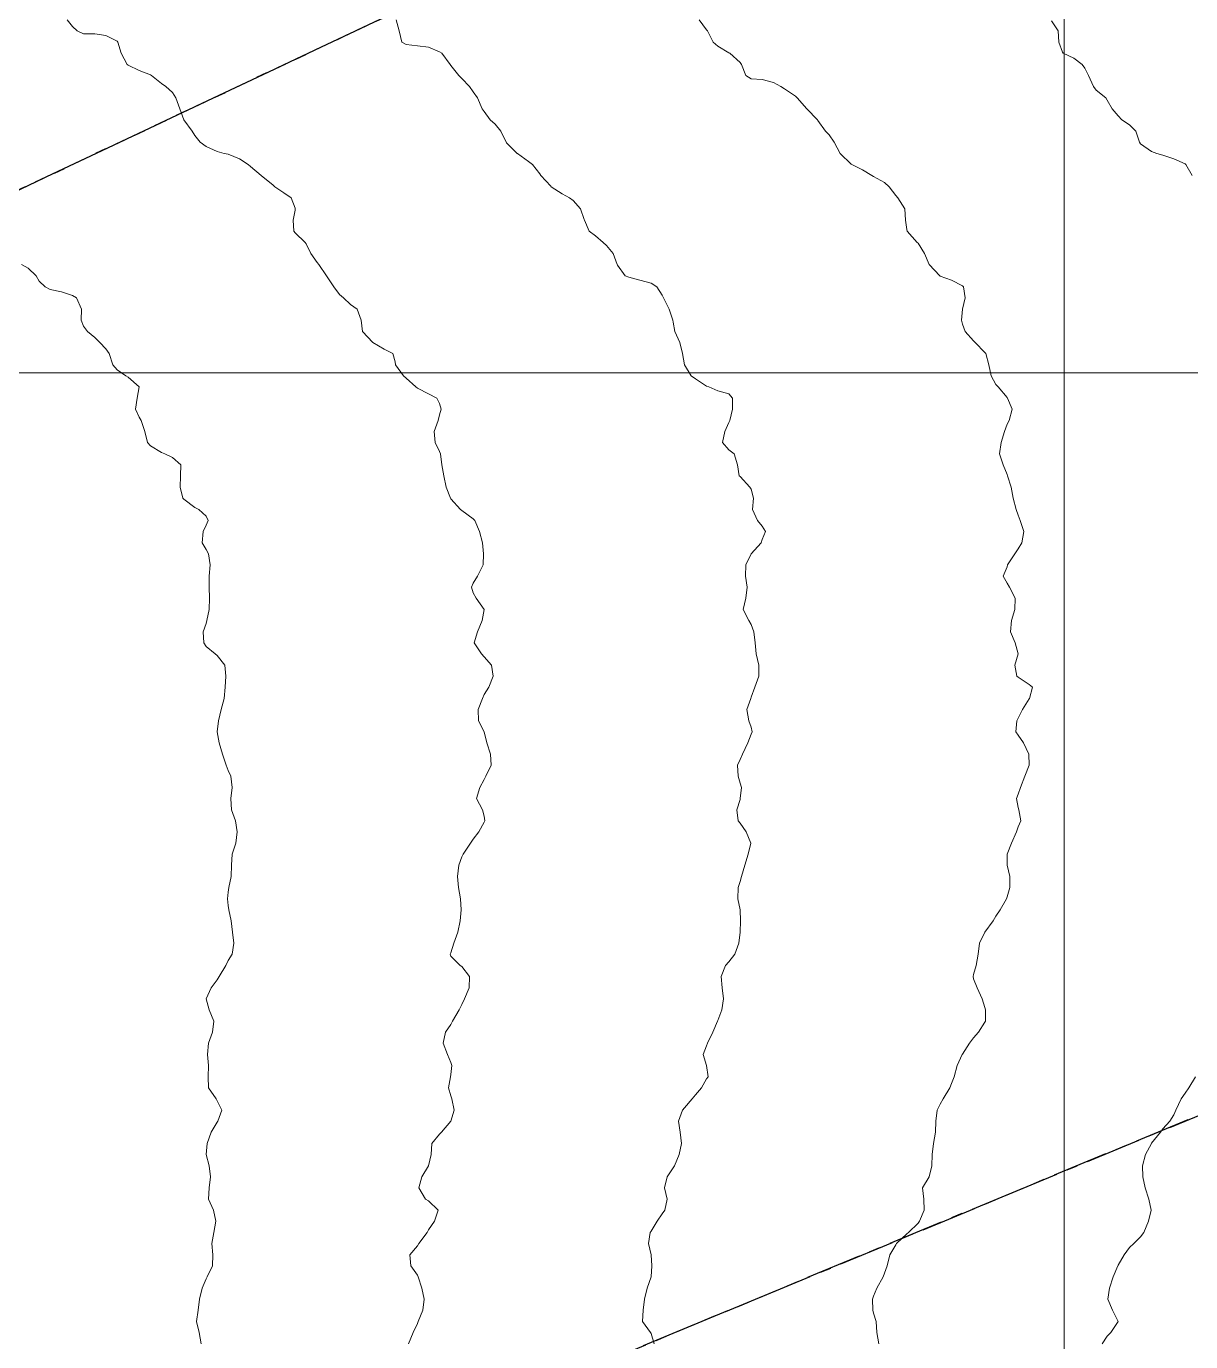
# Model space of a CAD drawing. Header units: centimetres. Extents: x 0 to 642158, y -847 to 649707.
# Drawn here: x 617520.2 to 617572.5, y 621243.8 to 621303 of the extents above; entities that cross this region are included whole.
import ezdxf

# ---------------------------------------------------------------- set-up
doc = ezdxf.new("R2010")
doc.units = ezdxf.units.CM
doc.header["$MEASUREMENT"] = 0
doc.linetypes.add('CENTERX2', pattern=[4, 2.5, -0.5, 0.5, -0.5])
doc.layers.add('MEV_grille', color=254, linetype='Continuous', lineweight=9)
doc.layers.add('WAL_topographie 0.5', color=253, linetype='Continuous', lineweight=20)
doc.layers.add('SPW_parcellaire cadastral', color=7, linetype='CENTERX2', lineweight=25, true_color=0xff0542)

# ---------------------------------------------------------------- blocks, each defined once
blk = doc.blocks.new('*U114')
at = {"layer": 'MEV_grille', "transparency": 33554687}
blk.add_lwpolyline([(-1338.461, 0), (1338.461, 0)], dxfattribs=at)
blk = doc.blocks.new('*U115')
at = {"layer": 'MEV_grille', "color": 0, "linetype": 'ByBlock', "lineweight": -2, "transparency": 16777216}
blk.add_blockref('*U114', (0, -1100), dxfattribs=at)
blk = doc.blocks.new('*U112')
at = {"layer": 'MEV_grille', "transparency": 33554687}
blk.add_lwpolyline([(0, 1825.476), (0, -1825.476)], dxfattribs=at)
blk = doc.blocks.new('*U113')
at = {"layer": 'MEV_grille', "color": 0, "linetype": 'ByBlock', "lineweight": -2, "transparency": 16777216}
blk.add_blockref('*U112', (2200, 0), dxfattribs=at)

msp = doc.modelspace()

# ---------------------------------------------------------------- linework, layer by layer
at = {"layer": 'SPW_parcellaire cadastral'}
for points in [[(617541.325, 621322.196), (617653.06, 621358.485), (617500.634, 621286.546), (617480.305, 621276.783), (617455.289, 621264.671), (617450.637, 621277.924), (617448.942, 621281.775), (617493.171, 621301.183), (617490.982, 621306.173), (617503.194, 621309.834), (617541.325, 621322.196)], [(617523.535, 621233.548), (617500.634, 621286.546), (617653.06, 621358.485), (617709.084, 621310.513), (617523.535, 621233.548)], [(617538.237, 621199.46), (617523.535, 621233.548), (617709.084, 621310.513), (617738.728, 621285.375), (617704.99, 621267.706), (617658.466, 621243.386), (617592.196, 621217.455), (617538.237, 621199.46)]]:
    msp.add_lwpolyline(points, dxfattribs=at)
at = {"layer": 'WAL_topographie 0.5'}
for points in [[(617522.013, 621303.25), (617522.25, 621302.95), (617522.464, 621302.75), (617522.75, 621302.629), (617523.25, 621302.623), (617523.75, 621302.552), (617524.25, 621302.286), (617524.293, 621302.25), (617524.433, 621301.75), (617524.708, 621301.25), (617524.75, 621301.217), (617525.25, 621300.98), (617525.75, 621300.773), (617525.794, 621300.75), (617526.25, 621300.388), (617526.45, 621300.25), (617526.75, 621299.989), (617526.887, 621299.75), (617527.067, 621299.25), (617527.25, 621298.75), (617527.25, 621298.75), (617527.621, 621298.25), (617527.75, 621298.045), (617527.991, 621297.75), (617528.25, 621297.561), (617528.75, 621297.335), (617529.068, 621297.25), (617529.25, 621297.206), (617529.75, 621297.011), (617530.146, 621296.75), (617530.25, 621296.656), (617530.731, 621296.25), (617530.75, 621296.233), (617531.25, 621295.841), (617531.336, 621295.75), (617531.75, 621295.476), (617532.074, 621295.25), (617532.25, 621294.786), (617532.26, 621294.75), (617532.25, 621294.7), (617532.163, 621294.25), (617532.203, 621293.75), (617532.25, 621293.685), (617532.7, 621293.25), (617532.75, 621293.182), (617532.966, 621292.75), (617533.25, 621292.347), (617533.321, 621292.25), (617533.672, 621291.75), (617533.75, 621291.615), (617534, 621291.25), (617534.25, 621290.911), (617534.423, 621290.75), (617534.75, 621290.457), (617535.036, 621290.25), (617535.219, 621289.75), (617535.25, 621289.5), (617535.288, 621289.25), (617535.75, 621288.75), (617535.75, 621288.75), (617536.25, 621288.444), (617536.65, 621288.25), (617536.75, 621287.875), (617536.771, 621287.75), (617537.12, 621287.25), (617537.25, 621287.15), (617537.687, 621286.75), (617537.75, 621286.702), (617538.25, 621286.444), (617538.625, 621286.25), (617538.75, 621286), (617538.821, 621285.75), (617538.75, 621285.5), (617538.681, 621285.25), (617538.5, 621284.75), (617538.556, 621284.25), (617538.75, 621283.85), (617538.787, 621283.75), (617538.852, 621283.25), (617538.936, 621282.75), (617539.046, 621282.25), (617539.235, 621281.75), (617539.25, 621281.726), (617539.685, 621281.25), (617539.75, 621281.192), (617540.25, 621280.83), (617540.33, 621280.75), (617540.538, 621280.25), (617540.679, 621279.75), (617540.726, 621279.25), (617540.699, 621278.75), (617540.446, 621278.25), (617540.25, 621277.927), (617540.18, 621277.75), (617540.25, 621277.5), (617540.386, 621277.25), (617540.75, 621276.75), (617540.75, 621276.75), (617540.75, 621276.75), (617540.657, 621276.25), (617540.454, 621275.75), (617540.302, 621275.25), (617540.625, 621274.75), (617540.75, 621274.625), (617541.076, 621274.25), (617541.159, 621273.75), (617540.954, 621273.25), (617540.75, 621272.929), (617540.674, 621272.75), (617540.484, 621272.25), (617540.5, 621271.75), (617540.75, 621271.25), (617540.75, 621271.25), (617540.875, 621270.75), (617541.038, 621270.25), (617541.064, 621269.75), (617540.831, 621269.25), (617540.75, 621269.113), (617540.55, 621268.75), (617540.4, 621268.25), (617540.676, 621267.75), (617540.75, 621267.464), (617540.788, 621267.25), (617540.75, 621267.192), (617540.51, 621266.75), (617540.25, 621266.421), (617540.132, 621266.25), (617539.804, 621265.75), (617539.75, 621265.625), (617539.607, 621265.25), (617539.556, 621264.75), (617539.592, 621264.25), (617539.681, 621263.75), (617539.723, 621263.25), (617539.679, 621262.75), (617539.573, 621262.25), (617539.391, 621261.75), (617539.25, 621261.317), (617539.218, 621261.25), (617539.25, 621261.173), (617539.673, 621260.75), (617539.75, 621260.706), (617540.089, 621260.25), (617540.074, 621259.75), (617539.867, 621259.25), (617539.75, 621259), (617539.633, 621258.75), (617539.328, 621258.25), (617539.25, 621258.098), (617539.015, 621257.75), (617538.906, 621257.25), (617539.099, 621256.75), (617539.25, 621256.393), (617539.294, 621256.25), (617539.25, 621255.85), (617539.234, 621255.75), (617539.142, 621255.25), (617539.25, 621254.886), (617539.293, 621254.75), (617539.397, 621254.25), (617539.25, 621253.75), (617539.25, 621253.75), (617538.83, 621253.25), (617538.75, 621253.17), (617538.4, 621252.75), (617538.368, 621252.25), (617538.25, 621251.75), (617538.25, 621251.75), (617537.944, 621251.25), (617537.817, 621250.75), (617538.111, 621250.25), (617538.25, 621250.169), (617538.683, 621249.75), (617538.517, 621249.25), (617538.25, 621248.862), (617538.188, 621248.75), (617537.809, 621248.25), (617537.75, 621248.153), (617537.405, 621247.75), (617537.456, 621247.25), (617537.75, 621246.833), (617537.792, 621246.75), (617537.952, 621246.25), (617538.061, 621245.75), (617537.989, 621245.25), (617537.789, 621244.75), (617537.75, 621244.65), (617537.56, 621244.25), (617537.355, 621243.75)], [(617536.792, 621303.25), (617536.936, 621302.75), (617537.05, 621302.25), (617537.25, 621302.139), (617537.75, 621302.083), (617538.25, 621302.028), (617538.75, 621301.819), (617538.845, 621301.75), (617539.216, 621301.25), (617539.25, 621301.192), (617539.609, 621300.75), (617539.75, 621300.618), (617540.088, 621300.25), (617540.25, 621300.01), (617540.453, 621299.75), (617540.659, 621299.25), (617540.75, 621299.125), (617541.023, 621298.75), (617541.25, 621298.558), (617541.505, 621298.25), (617541.738, 621297.75), (617541.75, 621297.727), (617542.227, 621297.25), (617542.25, 621297.239), (617542.75, 621296.882), (617542.93, 621296.75), (617543.25, 621296.329), (617543.304, 621296.25), (617543.75, 621295.769), (617543.765, 621295.75), (617544.25, 621295.427), (617544.583, 621295.25), (617544.75, 621295.132), (617545.087, 621294.75), (617545.25, 621294.283), (617545.262, 621294.25), (617545.476, 621293.75), (617545.75, 621293.537), (617546.099, 621293.25), (617546.25, 621293.103), (617546.543, 621292.75), (617546.736, 621292.25), (617546.75, 621292.217), (617547.083, 621291.75), (617547.25, 621291.681), (617547.75, 621291.557), (617548.25, 621291.417), (617548.508, 621291.25), (617548.75, 621290.869), (617548.811, 621290.75), (617549.062, 621290.25), (617549.237, 621289.75), (617549.25, 621289.667), (617549.324, 621289.25), (617549.547, 621288.75), (617549.667, 621288.25), (617549.75, 621287.75), (617549.75, 621287.75), (617550.054, 621287.25), (617550.25, 621287.122), (617550.75, 621286.791), (617550.844, 621286.75), (617551.25, 621286.569), (617551.75, 621286.444), (617551.912, 621286.25), (617551.909, 621285.75), (617551.786, 621285.25), (617551.75, 621285.156), (617551.564, 621284.75), (617551.47, 621284.25), (617551.75, 621283.917), (617551.984, 621283.75), (617552.132, 621283.25), (617552.212, 621282.75), (617552.25, 621282.722), (617552.697, 621282.25), (617552.75, 621282.15), (617552.855, 621281.75), (617552.815, 621281.25), (617553.04, 621280.75), (617553.25, 621280.5), (617553.393, 621280.25), (617553.25, 621279.887), (617553.194, 621279.75), (617552.75, 621279.25), (617552.75, 621279.25), (617552.505, 621278.75), (617552.49, 621278.25), (617552.571, 621277.75), (617552.506, 621277.25), (617552.395, 621276.75), (617552.639, 621276.25), (617552.75, 621276.073), (617552.872, 621275.75), (617552.929, 621275.25), (617552.971, 621274.75), (617553.089, 621274.25), (617553.089, 621273.75), (617552.921, 621273.25), (617552.75, 621272.809), (617552.729, 621272.75), (617552.556, 621272.25), (617552.65, 621271.75), (617552.75, 621271.464), (617552.79, 621271.25), (617552.75, 621271.15), (617552.607, 621270.75), (617552.356, 621270.25), (617552.25, 621270.012), (617552.142, 621269.75), (617552.163, 621269.25), (617552.25, 621268.942), (617552.313, 621268.75), (617552.262, 621268.25), (617552.25, 621268.212), (617552.1, 621267.75), (617552.167, 621267.25), (617552.25, 621267.141), (617552.523, 621266.75), (617552.735, 621266.25), (617552.613, 621265.75), (617552.464, 621265.25), (617552.323, 621264.75), (617552.25, 621264.519), (617552.162, 621264.25), (617552.15, 621263.75), (617552.25, 621263.25), (617552.25, 621263.25), (617552.275, 621262.75), (617552.25, 621262.25), (617552.25, 621262.25), (617552.196, 621261.75), (617552.019, 621261.25), (617551.75, 621260.917), (617551.604, 621260.75), (617551.398, 621260.25), (617551.441, 621259.75), (617551.512, 621259.25), (617551.431, 621258.75), (617551.25, 621258.278), (617551.24, 621258.25), (617551.029, 621257.75), (617550.788, 621257.25), (617550.75, 621257.135), (617550.589, 621256.75), (617550.75, 621256.25), (617550.75, 621256.25), (617550.824, 621255.75), (617550.75, 621255.65), (617550.521, 621255.25), (617550.25, 621254.933), (617550.101, 621254.75), (617549.75, 621254.356), (617549.671, 621254.25), (617549.485, 621253.75), (617549.567, 621253.25), (617549.622, 621252.75), (617549.509, 621252.25), (617549.303, 621251.75), (617549.25, 621251.65), (617548.977, 621251.25), (617548.85, 621250.75), (617548.98, 621250.25), (617548.875, 621249.75), (617548.75, 621249.579), (617548.533, 621249.25), (617548.25, 621248.809), (617548.21, 621248.75), (617548.136, 621248.25), (617548.25, 621247.75), (617548.25, 621247.75), (617548.287, 621247.25), (617548.25, 621246.75), (617548.25, 621246.75), (617548.071, 621246.25), (617547.956, 621245.75), (617547.891, 621245.25), (617547.87, 621244.75), (617548.222, 621244.25), (617548.25, 621244.208), (617548.395, 621243.75)], [(617550.41, 621303.25), (617550.75, 621302.806), (617550.786, 621302.75), (617551.05, 621302.25), (617551.25, 621302.07), (617551.75, 621301.772), (617551.79, 621301.75), (617552.25, 621301.339), (617552.324, 621301.25), (617552.51, 621300.75), (617552.75, 621300.604), (617553.25, 621300.569), (617553.75, 621300.431), (617554.09, 621300.25), (617554.25, 621300.155), (617554.75, 621299.814), (617554.819, 621299.75), (617555.25, 621299.25), (617555.25, 621299.25), (617555.731, 621298.75), (617555.75, 621298.724), (617556.096, 621298.25), (617556.25, 621298.076), (617556.477, 621297.75), (617556.75, 621297.25), (617556.75, 621297.25), (617557.25, 621296.765), (617557.271, 621296.75), (617557.75, 621296.505), (617558.179, 621296.25), (617558.25, 621296.212), (617558.75, 621295.935), (617558.957, 621295.75), (617559.25, 621295.363), (617559.347, 621295.25), (617559.664, 621294.75), (617559.684, 621294.25), (617559.75, 621293.833), (617559.765, 621293.75), (617560.214, 621293.25), (617560.25, 621293.208), (617560.539, 621292.75), (617560.75, 621292.25), (617560.75, 621292.25), (617561.231, 621291.75), (617561.25, 621291.736), (617561.75, 621291.55), (617562.25, 621291.302), (617562.294, 621291.25), (617562.369, 621290.75), (617562.25, 621290.25), (617562.25, 621290.25), (617562.204, 621289.75), (617562.25, 621289.568), (617562.367, 621289.25), (617562.75, 621288.824), (617562.821, 621288.75), (617563.25, 621288.306), (617563.295, 621288.25), (617563.435, 621287.75), (617563.536, 621287.25), (617563.75, 621286.861), (617563.85, 621286.75), (617564.25, 621286.27), (617564.274, 621286.25), (617564.481, 621285.75), (617564.345, 621285.25), (617564.25, 621285.075), (617564.143, 621284.75), (617563.987, 621284.25), (617563.912, 621283.75), (617564.079, 621283.25), (617564.25, 621282.817), (617564.278, 621282.75), (617564.438, 621282.25), (617564.524, 621281.75), (617564.659, 621281.25), (617564.75, 621280.983), (617564.84, 621280.75), (617565.006, 621280.25), (617564.922, 621279.75), (617564.75, 621279.474), (617564.606, 621279.25), (617564.27, 621278.75), (617564.25, 621278.667), (617564.083, 621278.25), (617564.25, 621277.938), (617564.357, 621277.75), (617564.614, 621277.25), (617564.596, 621276.75), (617564.452, 621276.25), (617564.408, 621275.75), (617564.618, 621275.25), (617564.75, 621274.75), (617564.75, 621274.75), (617564.75, 621274.75), (617564.597, 621274.25), (617564.685, 621273.75), (617564.75, 621273.708), (617565.25, 621273.383), (617565.388, 621273.25), (617565.261, 621272.75), (617565.25, 621272.735), (617564.942, 621272.25), (617564.75, 621271.865), (617564.685, 621271.75), (617564.647, 621271.25), (617564.75, 621271.1), (617564.991, 621270.75), (617565.232, 621270.25), (617565.25, 621269.751), (617565.25, 621269.75), (617565.25, 621269.75), (617565.054, 621269.25), (617564.857, 621268.75), (617564.75, 621268.45), (617564.67, 621268.25), (617564.75, 621267.85), (617564.774, 621267.75), (617564.865, 621267.25), (617564.75, 621266.977), (617564.683, 621266.75), (617564.455, 621266.25), (617564.25, 621265.75), (617564.25, 621265.25), (617564.372, 621264.75), (617564.381, 621264.25), (617564.25, 621263.827), (617564.227, 621263.75), (617563.935, 621263.25), (617563.75, 621262.967), (617563.625, 621262.75), (617563.25, 621262.25), (617563.25, 621262.25), (617563.017, 621261.75), (617562.954, 621261.25), (617562.864, 621260.75), (617562.75, 621260.35), (617562.723, 621260.25), (617562.75, 621260.15), (617562.91, 621259.75), (617563.137, 621259.25), (617563.25, 621258.861), (617563.276, 621258.75), (617563.286, 621258.25), (617563.25, 621258.2), (617562.969, 621257.75), (617562.75, 621257.494), (617562.558, 621257.25), (617562.25, 621256.765), (617562.237, 621256.75), (617562.008, 621256.25), (617561.875, 621255.75), (617561.75, 621255.45), (617561.685, 621255.25), (617561.38, 621254.75), (617561.25, 621254.51), (617561.117, 621254.25), (617561.05, 621253.75), (617561.037, 621253.25), (617560.945, 621252.75), (617560.884, 621252.25), (617560.872, 621251.75), (617560.75, 621251.25), (617560.75, 621251.25), (617560.458, 621250.75), (617560.509, 621250.25), (617560.528, 621249.75), (617560.313, 621249.25), (617560.25, 621249.161), (617559.82, 621248.75), (617559.75, 621248.694), (617559.288, 621248.25), (617559.25, 621248.189), (617558.976, 621247.75), (617558.866, 621247.25), (617558.75, 621246.917), (617558.679, 621246.75), (617558.396, 621246.25), (617558.25, 621245.882), (617558.204, 621245.75), (617558.215, 621245.25), (617558.25, 621245.125), (617558.365, 621244.75), (617558.397, 621244.25), (617558.493, 621243.75)], [(617566.25, 621303.208), (617566.547, 621302.75), (617566.578, 621302.25), (617566.75, 621301.792), (617566.773, 621301.75), (617567.25, 621301.527), (617567.632, 621301.25), (617567.75, 621301.083), (617567.913, 621300.75), (617568.135, 621300.25), (617568.25, 621300.095), (617568.685, 621299.75), (617568.75, 621299.643), (617568.979, 621299.25), (617569.25, 621298.94), (617569.417, 621298.75), (617569.75, 621298.539), (617570.047, 621298.25), (617570.202, 621297.75), (617570.25, 621297.681), (617570.75, 621297.327), (617570.981, 621297.25), (617571.25, 621297.174), (617571.75, 621297), (617572.25, 621296.774), (617572.29, 621296.75), (617572.571, 621296.25)], [(617519.95, 621292.25), (617520.25, 621292.095), (617520.62, 621291.75), (617520.75, 621291.509), (617521.028, 621291.25), (617521.25, 621291.132), (617521.75, 621291.033), (617522.25, 621290.864), (617522.436, 621290.75), (617522.652, 621290.25), (617522.641, 621289.75), (617522.75, 621289.487), (617522.917, 621289.25), (617523.25, 621288.969), (617523.483, 621288.75), (617523.75, 621288.464), (617523.9, 621288.25), (617524.064, 621287.75), (617524.25, 621287.526), (617524.65, 621287.25), (617524.75, 621287.189), (617525.25, 621286.75), (617525.25, 621286.75), (617525.25, 621286.75), (617525.15, 621286.25), (617525.075, 621285.75), (617525.25, 621285.4), (617525.333, 621285.25), (617525.494, 621284.75), (617525.618, 621284.25), (617525.75, 621284.111), (617526.25, 621283.808), (617526.406, 621283.75), (617526.75, 621283.583), (617527.117, 621283.25), (617527.107, 621282.75), (617527.087, 621282.25), (617527.207, 621281.75), (617527.25, 621281.707), (617527.75, 621281.333), (617527.924, 621281.25), (617528.25, 621280.938), (617528.35, 621280.75), (617528.25, 621280.536), (617528.117, 621280.25), (617528.074, 621279.75), (617528.25, 621279.44), (617528.361, 621279.25), (617528.444, 621278.75), (617528.393, 621278.25), (617528.389, 621277.75), (617528.41, 621277.25), (617528.398, 621276.75), (617528.288, 621276.25), (617528.25, 621276.125), (617528.121, 621275.75), (617528.153, 621275.25), (617528.25, 621275.083), (617528.662, 621274.75), (617528.75, 621274.678), (617529.096, 621274.25), (617529.139, 621273.75), (617529.114, 621273.25), (617529.073, 621272.75), (617528.938, 621272.25), (617528.808, 621271.75), (617528.75, 621271.25), (617528.84, 621270.75), (617528.994, 621270.25), (617529.155, 621269.75), (617529.25, 621269.516), (617529.371, 621269.25), (617529.424, 621268.75), (617529.366, 621268.25), (617529.391, 621267.75), (617529.579, 621267.25), (617529.648, 621266.75), (617529.59, 621266.25), (617529.427, 621265.75), (617529.392, 621265.25), (617529.377, 621264.75), (617529.27, 621264.25), (617529.25, 621264.05), (617529.214, 621263.75), (617529.25, 621263.45), (617529.275, 621263.25), (617529.383, 621262.75), (617529.44, 621262.25), (617529.5, 621261.75), (617529.421, 621261.25), (617529.25, 621260.979), (617529.142, 621260.75), (617528.839, 621260.25), (617528.75, 621260.105), (617528.48, 621259.75), (617528.262, 621259.25), (617528.399, 621258.75), (617528.597, 621258.25), (617528.534, 621257.75), (617528.36, 621257.25), (617528.313, 621256.75), (617528.36, 621256.25), (617528.343, 621255.75), (617528.36, 621255.25), (617528.699, 621254.75), (617528.75, 621254.667), (617528.958, 621254.25), (617528.778, 621253.75), (617528.75, 621253.706), (617528.483, 621253.25), (617528.3, 621252.75), (617528.263, 621252.25), (617528.385, 621251.75), (617528.446, 621251.25), (617528.39, 621250.75), (617528.365, 621250.25), (617528.583, 621249.75), (617528.693, 621249.25), (617528.602, 621248.75), (617528.51, 621248.25), (617528.55, 621247.75), (617528.543, 621247.25), (617528.303, 621246.75), (617528.25, 621246.657), (617528.078, 621246.25), (617527.964, 621245.75), (617527.891, 621245.25), (617527.827, 621244.75), (617527.946, 621244.25), (617528.031, 621243.75)], [(617572.72, 621255.75), (617572.42, 621255.25), (617572.25, 621255.007), (617572.077, 621254.75), (617571.841, 621254.25), (617571.75, 621254.039), (617571.567, 621253.75), (617571.25, 621253.411), (617571.143, 621253.25), (617570.75, 621252.765), (617570.74, 621252.75), (617570.472, 621252.25), (617570.338, 621251.75), (617570.356, 621251.25), (617570.46, 621250.75), (617570.631, 621250.25), (617570.735, 621249.75), (617570.611, 621249.25), (617570.393, 621248.75), (617570.25, 621248.556), (617569.953, 621248.25), (617569.75, 621248.079), (617569.514, 621247.75), (617569.25, 621247.283), (617569.232, 621247.25), (617569.027, 621246.75), (617568.86, 621246.25), (617568.788, 621245.75), (617568.992, 621245.25), (617569.25, 621244.75), (617569.25, 621244.75), (617569.25, 621244.75), (617568.912, 621244.25), (617568.75, 621244.083), (617568.519, 621243.75)]]:
    msp.add_lwpolyline(points, dxfattribs=at)

# ---------------------------------------------------------------- block references
at = {"layer": 'MEV_grille', "transparency": 33554687}
for name, p in [('*U113', (615366.814, 620593.644)), ('*U115', (616669.481, 622387.381))]:
    msp.add_blockref(name, p, dxfattribs=at)

doc.saveas('drawing.dxf')
